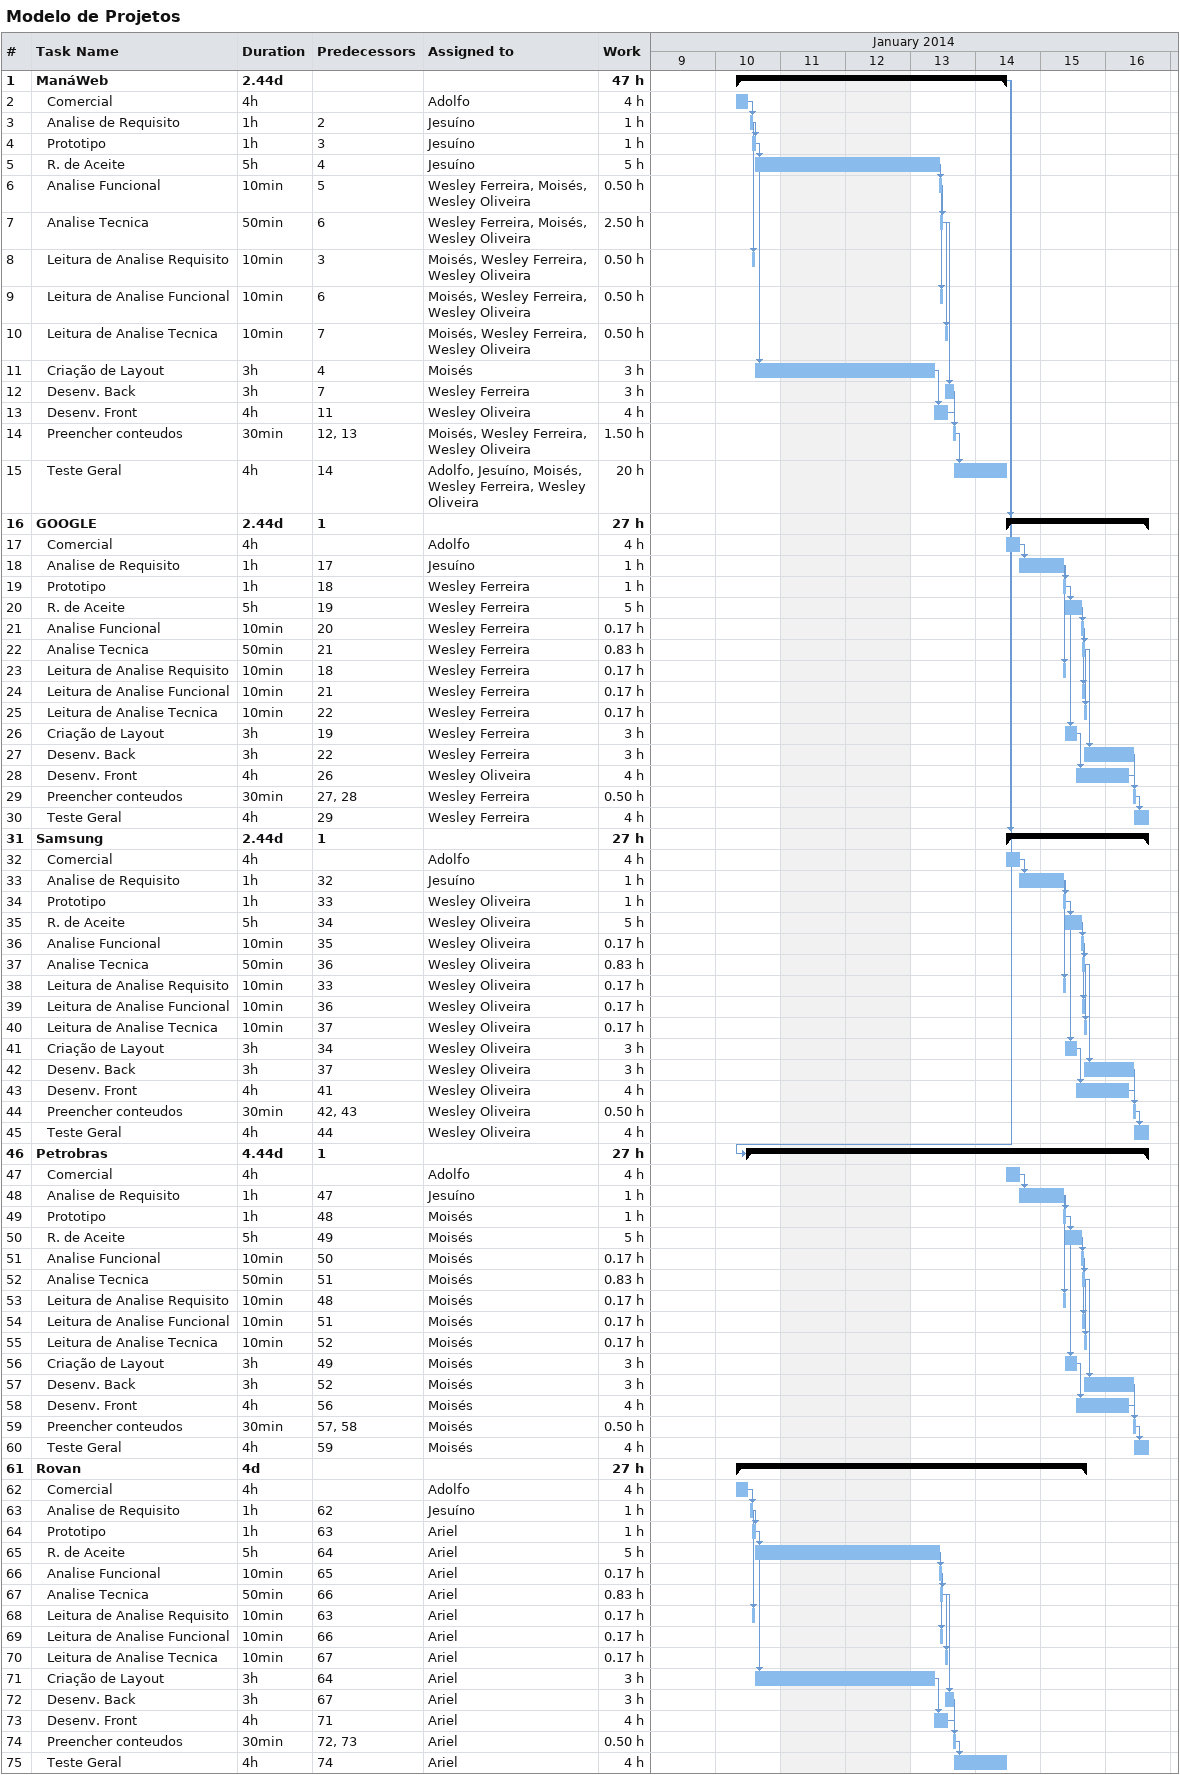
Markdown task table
Modelo de Projetos

| ID | Level | Task | Duration | Start | Finish | Predecessors | Resources | Work (h) |
|---|---|---|---|---|---|---|---|---|
| 1 | 1 | **ManáWeb** | 2.44d | 2014-01-10 | 2014-01-14 |  |  | 47 |
| 2 | 2 | Comercial | 4h | 2014-01-10 | 2014-01-10 |  | Adolfo | 4 |
| 3 | 2 | Analise de Requisito | 1h | 2014-01-10 | 2014-01-10 | 2 | Jesuíno | 1 |
| 4 | 2 | Prototipo | 1h | 2014-01-10 | 2014-01-10 | 3 | Jesuíno | 1 |
| 5 | 2 | R. de Aceite | 5h | 2014-01-10 | 2014-01-13 | 4 | Jesuíno | 5 |
| 6 | 2 | Analise Funcional | 10min | 2014-01-13 | 2014-01-13 | 5 | Wesley Ferreira, Moisés, Wesley Oliveira | 0.50 |
| 7 | 2 | Analise Tecnica | 50min | 2014-01-13 | 2014-01-13 | 6 | Wesley Ferreira, Moisés, Wesley Oliveira | 2.50 |
| 8 | 2 | Leitura de Analise Requisito | 10min | 2014-01-10 | 2014-01-10 | 3 | Moisés, Wesley Ferreira, Wesley Oliveira | 0.50 |
| 9 | 2 | Leitura de Analise Funcional | 10min | 2014-01-13 | 2014-01-13 | 6 | Moisés, Wesley Ferreira, Wesley Oliveira | 0.50 |
| 10 | 2 | Leitura de Analise Tecnica | 10min | 2014-01-13 | 2014-01-13 | 7 | Moisés, Wesley Ferreira, Wesley Oliveira | 0.50 |
| 11 | 2 | Criação de Layout | 3h | 2014-01-10 | 2014-01-13 | 4 | Moisés | 3 |
| 12 | 2 | Desenv. Back | 3h | 2014-01-13 | 2014-01-13 | 7 | Wesley Ferreira | 3 |
| 13 | 2 | Desenv. Front | 4h | 2014-01-13 | 2014-01-13 | 11 | Wesley Oliveira | 4 |
| 14 | 2 | Preencher conteudos | 30min | 2014-01-13 | 2014-01-13 | 12, 13 | Moisés, Wesley Ferreira, Wesley Oliveira | 1.50 |
| 15 | 2 | Teste Geral | 4h | 2014-01-13 | 2014-01-14 | 14 | Adolfo, Jesuíno, Moisés, Wesley Ferreira, Wesley Oliveira | 20 |
| 16 | 1 | **GOOGLE** | 2.44d | 2014-01-14 | 2014-01-16 | 1 |  | 27 |
| 17 | 2 | Comercial | 4h | 2014-01-14 | 2014-01-14 |  | Adolfo | 4 |
| 18 | 2 | Analise de Requisito | 1h | 2014-01-14 | 2014-01-15 | 17 | Jesuíno | 1 |
| 19 | 2 | Prototipo | 1h | 2014-01-15 | 2014-01-15 | 18 | Wesley Ferreira | 1 |
| 20 | 2 | R. de Aceite | 5h | 2014-01-15 | 2014-01-15 | 19 | Wesley Ferreira | 5 |
| 21 | 2 | Analise Funcional | 10min | 2014-01-15 | 2014-01-15 | 20 | Wesley Ferreira | 0.17 |
| 22 | 2 | Analise Tecnica | 50min | 2014-01-15 | 2014-01-15 | 21 | Wesley Ferreira | 0.83 |
| 23 | 2 | Leitura de Analise Requisito | 10min | 2014-01-15 | 2014-01-15 | 18 | Wesley Ferreira | 0.17 |
| 24 | 2 | Leitura de Analise Funcional | 10min | 2014-01-15 | 2014-01-15 | 21 | Wesley Ferreira | 0.17 |
| 25 | 2 | Leitura de Analise Tecnica | 10min | 2014-01-15 | 2014-01-15 | 22 | Wesley Ferreira | 0.17 |
| 26 | 2 | Criação de Layout | 3h | 2014-01-15 | 2014-01-15 | 19 | Wesley Ferreira | 3 |
| 27 | 2 | Desenv. Back | 3h | 2014-01-15 | 2014-01-16 | 22 | Wesley Ferreira | 3 |
| 28 | 2 | Desenv. Front | 4h | 2014-01-15 | 2014-01-16 | 26 | Wesley Oliveira | 4 |
| 29 | 2 | Preencher conteudos | 30min | 2014-01-16 | 2014-01-16 | 27, 28 | Wesley Ferreira | 0.50 |
| 30 | 2 | Teste Geral | 4h | 2014-01-16 | 2014-01-16 | 29 | Wesley Ferreira | 4 |
| 31 | 1 | **Samsung** | 2.44d | 2014-01-14 | 2014-01-16 | 1 |  | 27 |
| 32 | 2 | Comercial | 4h | 2014-01-14 | 2014-01-14 |  | Adolfo | 4 |
| 33 | 2 | Analise de Requisito | 1h | 2014-01-14 | 2014-01-15 | 32 | Jesuíno | 1 |
| 34 | 2 | Prototipo | 1h | 2014-01-15 | 2014-01-15 | 33 | Wesley Oliveira | 1 |
| 35 | 2 | R. de Aceite | 5h | 2014-01-15 | 2014-01-15 | 34 | Wesley Oliveira | 5 |
| 36 | 2 | Analise Funcional | 10min | 2014-01-15 | 2014-01-15 | 35 | Wesley Oliveira | 0.17 |
| 37 | 2 | Analise Tecnica | 50min | 2014-01-15 | 2014-01-15 | 36 | Wesley Oliveira | 0.83 |
| 38 | 2 | Leitura de Analise Requisito | 10min | 2014-01-15 | 2014-01-15 | 33 | Wesley Oliveira | 0.17 |
| 39 | 2 | Leitura de Analise Funcional | 10min | 2014-01-15 | 2014-01-15 | 36 | Wesley Oliveira | 0.17 |
| 40 | 2 | Leitura de Analise Tecnica | 10min | 2014-01-15 | 2014-01-15 | 37 | Wesley Oliveira | 0.17 |
| 41 | 2 | Criação de Layout | 3h | 2014-01-15 | 2014-01-15 | 34 | Wesley Oliveira | 3 |
| 42 | 2 | Desenv. Back | 3h | 2014-01-15 | 2014-01-16 | 37 | Wesley Oliveira | 3 |
| 43 | 2 | Desenv. Front | 4h | 2014-01-15 | 2014-01-16 | 41 | Wesley Oliveira | 4 |
| 44 | 2 | Preencher conteudos | 30min | 2014-01-16 | 2014-01-16 | 42, 43 | Wesley Oliveira | 0.50 |
| 45 | 2 | Teste Geral | 4h | 2014-01-16 | 2014-01-16 | 44 | Wesley Oliveira | 4 |
| 46 | 1 | **Petrobras** | 4.44d | 2014-01-10 | 2014-01-16 | 1 |  | 27 |
| 47 | 2 | Comercial | 4h | 2014-01-14 | 2014-01-14 |  | Adolfo | 4 |
| 48 | 2 | Analise de Requisito | 1h | 2014-01-14 | 2014-01-15 | 47 | Jesuíno | 1 |
| 49 | 2 | Prototipo | 1h | 2014-01-15 | 2014-01-15 | 48 | Moisés | 1 |
| 50 | 2 | R. de Aceite | 5h | 2014-01-15 | 2014-01-15 | 49 | Moisés | 5 |
| 51 | 2 | Analise Funcional | 10min | 2014-01-15 | 2014-01-15 | 50 | Moisés | 0.17 |
| 52 | 2 | Analise Tecnica | 50min | 2014-01-15 | 2014-01-15 | 51 | Moisés | 0.83 |
| 53 | 2 | Leitura de Analise Requisito | 10min | 2014-01-15 | 2014-01-15 | 48 | Moisés | 0.17 |
| 54 | 2 | Leitura de Analise Funcional | 10min | 2014-01-15 | 2014-01-15 | 51 | Moisés | 0.17 |
| 55 | 2 | Leitura de Analise Tecnica | 10min | 2014-01-15 | 2014-01-15 | 52 | Moisés | 0.17 |
| 56 | 2 | Criação de Layout | 3h | 2014-01-15 | 2014-01-15 | 49 | Moisés | 3 |
| 57 | 2 | Desenv. Back | 3h | 2014-01-15 | 2014-01-16 | 52 | Moisés | 3 |
| 58 | 2 | Desenv. Front | 4h | 2014-01-15 | 2014-01-16 | 56 | Moisés | 4 |
| 59 | 2 | Preencher conteudos | 30min | 2014-01-16 | 2014-01-16 | 57, 58 | Moisés | 0.50 |
| 60 | 2 | Teste Geral | 4h | 2014-01-16 | 2014-01-16 | 59 | Moisés | 4 |
| 61 | 1 | **Rovan** | 4d | 2014-01-10 | 2014-01-15 |  |  | 27 |
| 62 | 2 | Comercial | 4h | 2014-01-10 | 2014-01-10 |  | Adolfo | 4 |
| 63 | 2 | Analise de Requisito | 1h | 2014-01-10 | 2014-01-10 | 62 | Jesuíno | 1 |
| 64 | 2 | Prototipo | 1h | 2014-01-10 | 2014-01-10 | 63 | Ariel | 1 |
| 65 | 2 | R. de Aceite | 5h | 2014-01-10 | 2014-01-13 | 64 | Ariel | 5 |
| 66 | 2 | Analise Funcional | 10min | 2014-01-13 | 2014-01-13 | 65 | Ariel | 0.17 |
| 67 | 2 | Analise Tecnica | 50min | 2014-01-13 | 2014-01-13 | 66 | Ariel | 0.83 |
| 68 | 2 | Leitura de Analise Requisito | 10min | 2014-01-10 | 2014-01-10 | 63 | Ariel | 0.17 |
| 69 | 2 | Leitura de Analise Funcional | 10min | 2014-01-13 | 2014-01-13 | 66 | Ariel | 0.17 |
| 70 | 2 | Leitura de Analise Tecnica | 10min | 2014-01-13 | 2014-01-13 | 67 | Ariel | 0.17 |
| 71 | 2 | Criação de Layout | 3h | 2014-01-10 | 2014-01-13 | 64 | Ariel | 3 |
| 72 | 2 | Desenv. Back | 3h | 2014-01-13 | 2014-01-13 | 67 | Ariel | 3 |
| 73 | 2 | Desenv. Front | 4h | 2014-01-13 | 2014-01-13 | 71 | Ariel | 4 |
| 74 | 2 | Preencher conteudos | 30min | 2014-01-13 | 2014-01-13 | 72, 73 | Ariel | 0.50 |
| 75 | 2 | Teste Geral | 4h | 2014-01-13 | 2014-01-14 | 74 | Ariel | 4 |
